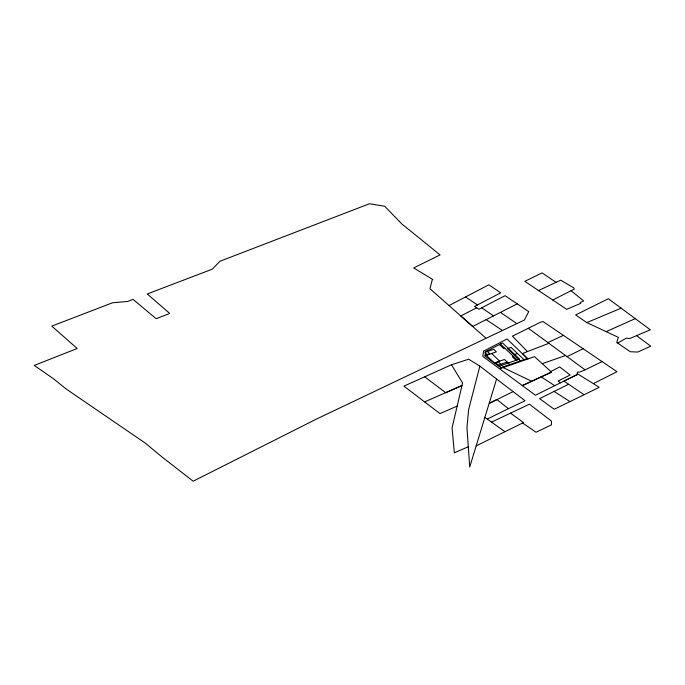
<?xml version="1.0" encoding="UTF-8"?>
<svg xmlns="http://www.w3.org/2000/svg" width="685" height="685" viewBox="0 0 685 685"><rect width="100%" height="100%" fill="white"/><g stroke="black" fill="none" stroke-linecap="round" stroke-linejoin="round"><path stroke-width="1.03" d="M577.275 373.685L577.404 372.041L579.647 372.118L585.093 369.849L602.081 361.586L616.997 371.732L593.356 383.617L577.275 373.685L577.421 374.455L535.405 395.228L499.656 368.855L503.218 367.605M479.885 366.107L468.634 409.561L466.964 427.586L469.722 467.033L496.582 379.036L479.885 366.107L468.686 359.214L451.483 364.78L403.893 386.126L439.967 413.586L457.212 406.094M617.69 343.057L626.441 338.09L629.618 338.57L650.356 329.819L608.357 298.72L575.648 314.929L586.822 322.592L618.341 337.345L616.74 342.406L630.286 351.73L637.795 352.056L650.75 346.182L636.648 335.667M449.06 305.544L488.825 284.806L500.709 292.82L474.559 306.426L478.952 309.226L505.068 295.689L528.769 311.632L524.325 320.075L315.691 419.443L193.144 481.212L161.883 456.878L145.16 443.015L66.068 388.926L53.507 378.771L34.25 365.422L77.199 348.502L51.76 326.128L112.494 302.796L127.641 301.46L133.078 299.379L156.146 318.696L169.76 313.473L147.241 293.976L212.256 269.188L219.996 261.233L369.386 203.787L384.696 206.228L401.915 224.038L440.087 254.914L413.663 267.938L432.869 279.54L432.201 280.002L429.966 288.719L485.811 338.065M476.7 307.788L460.799 315.939L472.693 326.454L517.209 303.875M550.826 371.501L559.696 366.937L570.16 375.037L558.087 381.031L560.57 382.787M538.504 290.526L552.778 300.013L574.347 289.07L573.833 287.906L560.715 280.182L538.504 290.526L524.821 281.338L542.066 272.87L555.98 282.306M585.093 369.849L548.89 343.313L527.476 351.576L512.397 336.181L540.456 322.224L543.025 321.556L602.081 361.586M476.169 445.892L523.486 422.585L510.548 413.123L491.53 422.114L484.74 417.37M584.099 394.731L554.225 409.27L539.574 398.61L568.619 384.276L584.099 394.731L599.135 387.333L593.356 383.617M577.421 374.455L563.96 381.091L568.619 384.276M567.06 356.637L583.166 348.708M513.005 391.683L489.201 403.379L496.959 399.56L508.39 408.697L525.078 400.759L496.582 379.036M487.232 419.066L508.39 408.697M510.548 413.123L529.462 404.184L551.451 421.087L551.399 424.854L536.055 432.235L522.655 422.996M528.323 328.303L547.94 342.568L563.361 335.385M551.494 372.118L522.304 385.612L551.494 372.118L534.523 356.637L504.083 367.297L502.439 367.228L531.68 381.288M606.122 331.634L635.32 318.602M424.614 401.889L461.964 385.552L445.678 392.685L424.768 376.861M468.352 446.723L454.352 452.828L452.066 427.911L462.572 382.924L451.483 364.78M586.822 322.592L621.201 308.156M527.476 351.576L522.501 353.537L527.861 358.949M485.066 355.275L489.672 353.657L486.907 351.037M504.931 348.297L503.809 348.691L499.433 344.538M513.981 354.736L517.517 353.494M494.527 363.136L498.278 361.826L501.917 365.268M513.536 356.457L512.414 356.851L516.053 360.301M498.303 365.139L507.14 362.031M542.383 363.632L565.519 355.524M554.105 391.452L569.98 401.607M541.193 376.887L554.756 385.681M486.119 319.647L502.242 330.333M552.778 300.013L566.692 309.346L580.666 303.395L580.255 302.582L583.688 300.903L571.067 290.731M465.612 296.973L477.428 304.928M500.418 312.386L516.773 323.551M481.718 307.796L493.56 315.913M491.53 422.114L504.991 431.687M547.94 342.568L548.89 343.313M523.965 359.616L511.061 347.372L507.525 348.614L520.429 360.858M500.435 344.024L517.175 359.908M509.828 364.583L504.451 359.479L494.373 363.024L486.307 355.369L496.385 351.833L493.697 349.281L484.86 352.39L487.549 354.933M491.607 353.511L499.673 361.158M495.615 362.588L500.992 367.691M483.567 351.157L482.831 356.423L499.005 368.384L527.322 358.435L507.106 338.964L483.567 351.157M485.562 351.73L484.954 356.063L498.86 366.338L519.547 359.077L502.533 342.937L485.562 351.73"/></g></svg>
